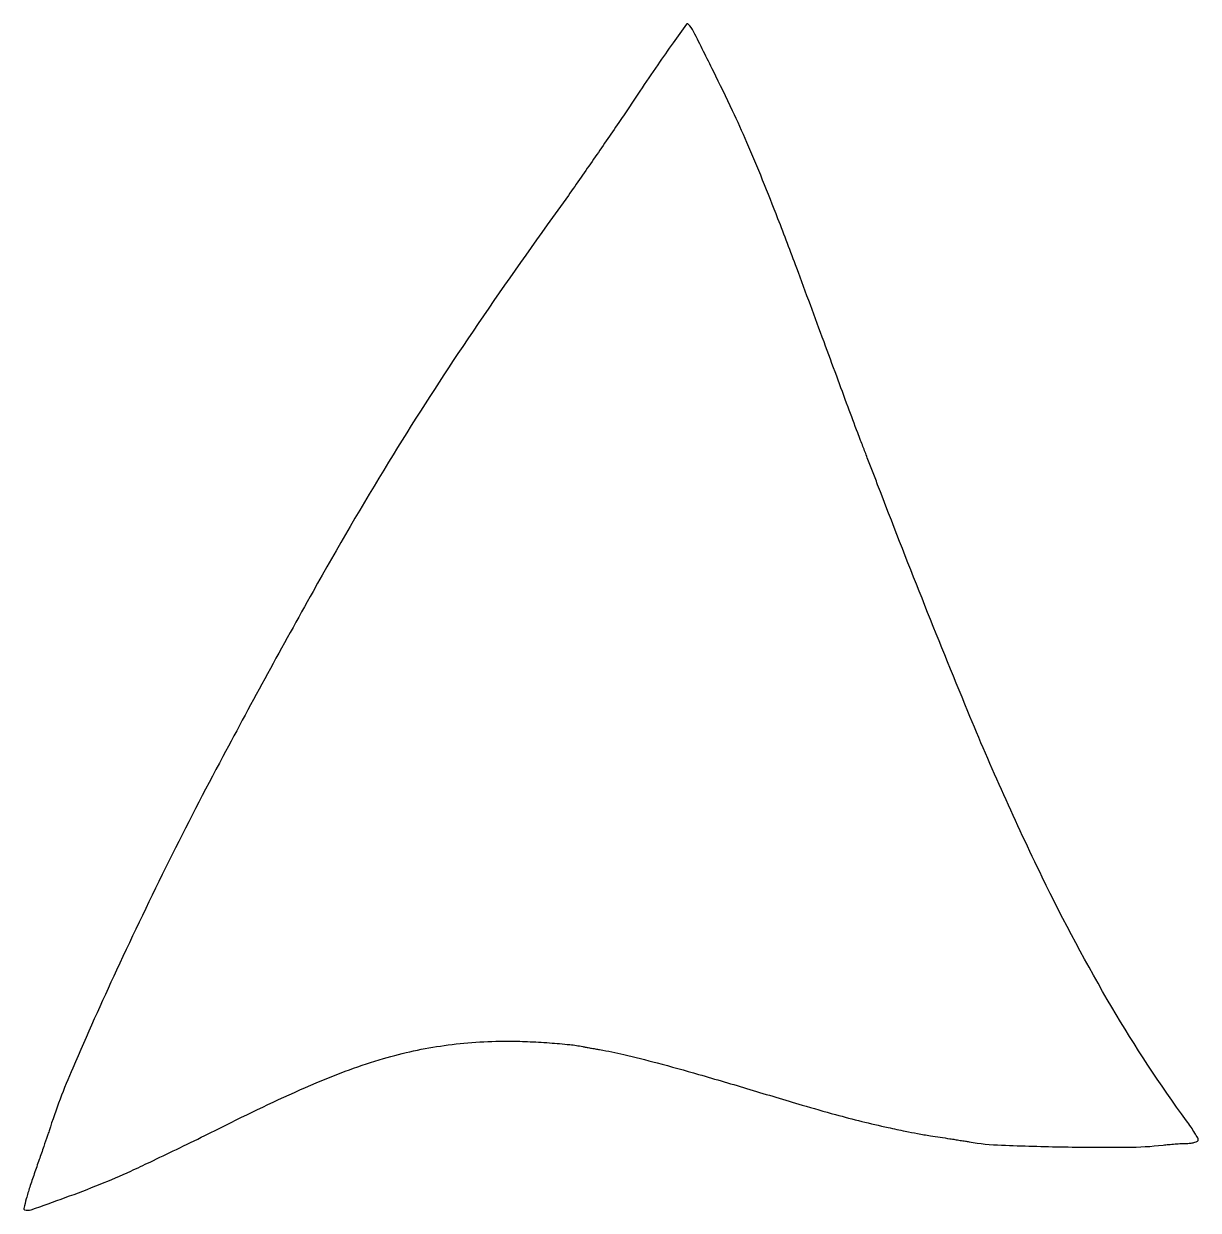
# Model space of a CAD drawing. Extents: x 1 to 385, y 0 to 388.
import ezdxf

# ---------------------------------------------------------------- set-up
doc = ezdxf.new("R2010")
doc.units = 0

msp = doc.modelspace()

# ---------------------------------------------------------------- linework, layer by layer
msp.add_lwpolyline([(202.271499, 366.257486, -0.002979), (195.384908, 356.020752, -0.00182), (187.140639, 344.016261, -0.001823), (178.88582, 332.182103, -0.003237), (171.985444, 322.5, 0.008639), (144.308173, 282.763803, 0.010803), (120.074814, 244.915382, 0.009572), (95.32976, 202.562026, 0.004887), (65.806533, 148.5, 0.007241), (48.194376, 114.302646, 0.006639), (31.048772, 78.61077, 0.006492), (16.677609, 46.564649, 0.024562), (8.949479, 26, -0.00508), (8.433225, 24.444841, -0.000546), (7.196951, 20.85625, -0.000671), (5.714398, 16.586554, -0.00054), (4.109357, 12, 0.006778), (2.62077, 7.569724, 0.011267), (1.501758, 3.793158, 0.005003), (0.675858, 0.631611, 0.388385), (0.903262, 0.210751, 0.169257), (3.124963, 0.212612, 0.00317), (14.248946, 4.179059, 0.008433), (25.671119, 8.553142, 0.011796), (35.712868, 12.872029, 0.003744), (42.001586, 15.811578, 0.001474), (50.61878, 19.949655, 0.001459), (59.906115, 24.476785, 0.001823), (68.5, 28.735936, -0.013848), (96.338705, 41.708623, -0.030528), (118.390831, 49.691967, -0.037217), (138.258152, 53.966189, -0.03477), (159, 55.378752, -0.010283), (165.483926, 55.235558, -0.007429), (172.70296, 54.819971, -0.007182), (179.346279, 54.242368, -0.024705), (183.62328, 53.593814, 0.003781), (184.671472, 53.389692, 0.001498), (186.114757, 53.124415, 0.001482), (187.674937, 52.847254, 0.001858), (189.12328, 52.599929, -0.016918), (197.031787, 51.002977, -0.00653), (207.887212, 48.275691, -0.005392), (221.49981, 44.508493, -0.002869), (238.270267, 39.567702, 0.001278), (255.372473, 34.469985, 0.004622), (266.298333, 31.353158, 0.006788), (274.862637, 29.120013, 0.006751), (283.5, 27.1159, 0.00236), (289.126401, 25.918013, 0.006326), (293.146832, 25.13479, 0.005855), (297.355897, 24.420768, 0.001779), (303.75, 23.436265, -0.001193), (305.368738, 23.18897, -0.00092), (307.132812, 22.911838, -0.00093), (308.779844, 22.646841, -0.002229), (310, 22.442609, 0.032887), (320.616273, 21.328588, 0.005459), (341.165679, 20.755418, 0.005782), (361.76298, 20.644118, 0.027602), (373.5, 21.365086, -0.007021), (375.30371, 21.550614, -0.004351), (377.426562, 21.720283, -0.004364), (379.525812, 21.851292, -0.007847), (381.25, 21.916683, 0.026262), (382.686891, 22.024256, 0.04114), (383.898438, 22.281819, 0.049543), (384.755116, 22.634671, 0.277049), (385, 23.0427, 0.128875), (384.832091, 23.683319, 0.008908), (383.878649, 25.308751, 0.012212), (382.644888, 27.222075, 0.008858), (381.182635, 29.2927, -0.025393), (356.745372, 66.445068, -0.019756), (333.918, 109.084883, -0.015173), (309.590843, 163.31546, -0.006405), (280.087295, 237.5, 0.000333), (278.372884, 241.968019, 0.000365), (276.704939, 246.296875, 0.00034), (275.273645, 249.995983, 0.001843), (274.488156, 252, -0.005329), (273.55252, 254.436961, -0.000237), (270.405971, 262.913249, -0.000399), (266.686062, 272.973259, -0.000285), (262.538712, 284.236591, 0.001016), (253.601658, 308.398726, 0.003214), (247.478264, 324.533027, 0.00453), (242.441554, 337.208771, 0.004855), (237.288457, 349.5, 0.008791), (232.604483, 359.869235, 0.004383), (226.329998, 372.837546, 0.001727), (219.871878, 385.779535, 0.07533), (218.115228, 388.257486, 0.46608), (217.590099, 388.22143, 0.001455), (213.159925, 382.107448, 0.00595), (208.119617, 374.930081, 0.003526)], format="xyb", close=True)

doc.saveas('drawing.dxf')
